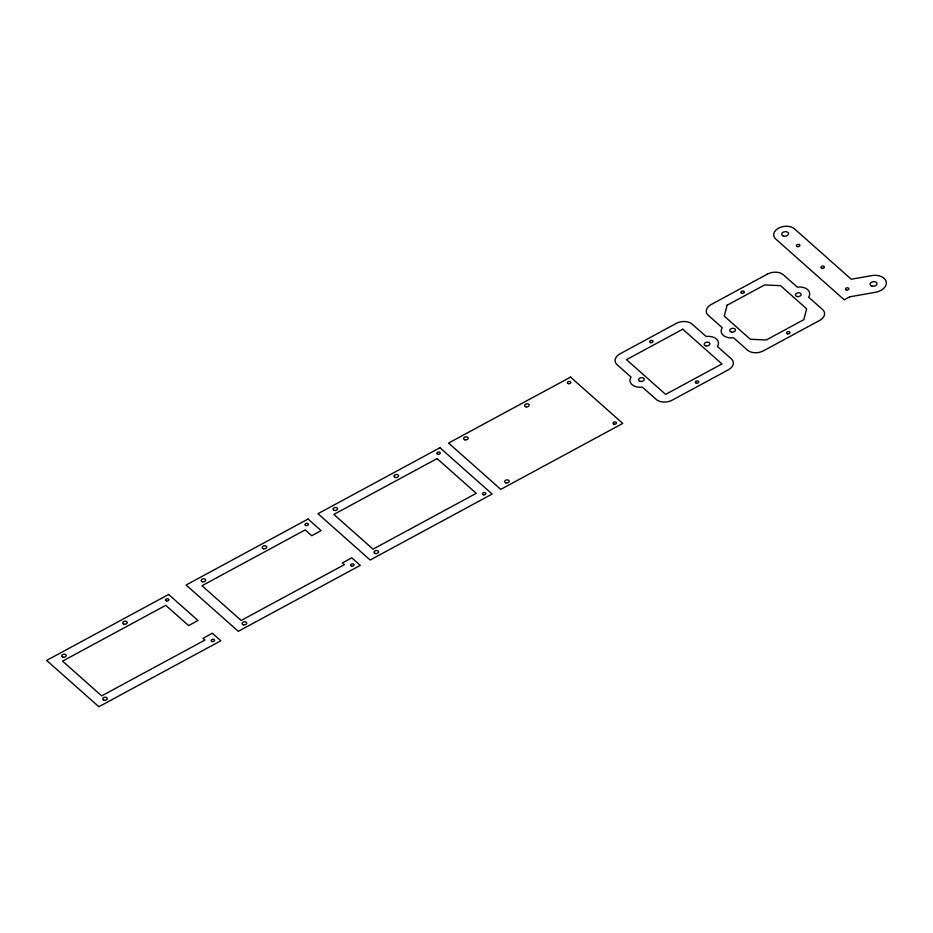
<?xml version="1.0" encoding="UTF-8"?>
<svg xmlns="http://www.w3.org/2000/svg" width="933" height="933" viewBox="0 0 933 933"><rect width="100%" height="100%" fill="white"/><g stroke="black" fill="none" stroke-linecap="round" stroke-linejoin="round"><path stroke-width="1.4" d="M727.087 305.243L724.23 316.112L750.342 339.262L766.25 339.985L803.78 319.681L806.637 308.823L780.524 285.661L764.617 284.95L727.087 305.243M168.628 594.461L46.65 660.424L98.851 706.736L220.829 640.773L212.351 633.25L202.962 638.324L204.922 640.061L101.709 695.878L62.558 661.147L165.771 605.33L188.606 625.588L197.994 620.515L168.628 594.461M308.077 519.051L186.099 585.014L238.312 631.326L360.29 565.363L351.799 557.841L342.423 562.914L344.37 564.652L241.169 620.457L202.006 585.726L305.219 529.909L311.75 535.705L321.127 530.632L308.077 519.051M439.944 447.735L317.966 513.698L370.168 560.01L492.146 494.058L439.944 447.735M570.541 377.107L448.575 443.07L500.776 489.382L622.754 423.419L570.541 377.107M676.262 323.413L619.967 353.864A11.488 7.616 -7.7 0 0 617.11 364.721L631.035 377.072A11.488 7.616 -7.7 0 0 642.336 387.102L656.261 399.464A11.488 7.616 -7.7 0 0 672.168 400.175L728.463 369.725A11.488 7.616 -7.7 0 0 731.32 358.867L717.395 346.516A11.488 7.616 -7.7 0 0 706.094 336.486L692.169 324.136A11.488 7.616 -7.7 0 0 676.262 323.413M767.474 274.08L711.179 304.531A11.488 7.616 -7.7 0 0 708.322 315.389L722.247 327.751A11.488 7.616 -7.7 0 0 733.56 337.769L747.485 350.132A11.488 7.616 -7.7 0 0 763.392 350.843L819.687 320.404A11.488 7.616 -7.7 0 0 822.544 309.534L808.619 297.184A11.488 7.616 -7.7 0 0 797.307 287.154L783.382 274.803A11.488 7.616 -7.7 0 0 767.474 274.08M437.087 458.604L333.874 514.421L373.025 549.152L476.238 493.335L437.087 458.604M682.781 329.209L626.486 359.648L665.649 394.379L721.944 363.94L682.781 329.209M849.8 296.811L844.248 299.808L775.731 239.011A11.488 7.616 -7.7 0 1 778.589 228.153A11.488 7.616 -7.7 0 1 794.496 228.865L851.258 279.224L872.472 275.492A12.887 8.537 -7.7 0 1 886.222 281.731A12.887 8.537 -7.7 0 1 876.274 292.146L849.8 296.811M872.087 286.151A3.44 2.286 -7.7 0 0 876.962 283.515A3.44 2.286 -7.7 0 0 871.585 282.221A3.44 2.286 -7.7 0 0 872.087 286.151M741.863 293.3A1.726 1.143 -7.7 0 0 744.301 291.982A1.726 1.143 -7.7 0 0 741.618 291.329A1.726 1.143 -7.7 0 0 741.863 293.3M821.903 268.319A1.726 1.143 -7.7 0 0 824.34 267.001A1.726 1.143 -7.7 0 0 821.658 266.36A1.726 1.143 -7.7 0 0 821.903 268.319M705.838 345.863A2.869 1.901 -7.7 0 0 709.896 343.659A2.869 1.901 -7.7 0 0 705.418 342.586A2.869 1.901 -7.7 0 0 705.838 345.863M797.062 296.531A2.869 1.901 -7.7 0 0 801.12 294.327A2.869 1.901 -7.7 0 0 796.642 293.254A2.869 1.901 -7.7 0 0 797.062 296.531M787.545 333.816A1.726 1.143 -7.7 0 0 789.983 332.498A1.726 1.143 -7.7 0 0 787.3 331.856A1.726 1.143 -7.7 0 0 787.545 333.816M797.435 246.615A1.726 1.143 -7.7 0 0 799.873 245.297A1.726 1.143 -7.7 0 0 797.19 244.656A1.726 1.143 -7.7 0 0 797.435 246.615M846.383 290.035A1.726 1.143 -7.7 0 0 848.82 288.717A1.726 1.143 -7.7 0 0 846.126 288.075A1.726 1.143 -7.7 0 0 846.383 290.035M696.321 383.148A1.726 1.143 -7.7 0 0 698.759 381.83A1.726 1.143 -7.7 0 0 696.076 381.189A1.726 1.143 -7.7 0 0 696.321 383.148M640.166 381.375A2.869 1.901 -7.7 0 0 644.225 379.183A2.869 1.901 -7.7 0 0 639.746 378.11A2.869 1.901 -7.7 0 0 640.166 381.375M783.65 236.131A3.44 2.286 -7.7 0 0 788.525 233.495A3.44 2.286 -7.7 0 0 783.16 232.2A3.44 2.286 -7.7 0 0 783.65 236.131M650.651 342.621A1.726 1.143 -7.7 0 0 653.088 341.303A1.726 1.143 -7.7 0 0 650.394 340.662A1.726 1.143 -7.7 0 0 650.651 342.621M731.379 332.043A2.869 1.901 -7.7 0 0 735.437 329.85A2.869 1.901 -7.7 0 0 730.959 328.778A2.869 1.901 -7.7 0 0 731.379 332.043M464.937 439.816A2.298 1.528 -7.7 0 0 468.179 438.055A2.298 1.528 -7.7 0 0 464.599 437.192A2.298 1.528 -7.7 0 0 464.937 439.816M505.919 482.874A2.298 1.528 -7.7 0 0 509.173 481.113A2.298 1.528 -7.7 0 0 505.593 480.262A2.298 1.528 -7.7 0 0 505.919 482.874M525.92 406.835A2.298 1.528 -7.7 0 0 529.174 405.074A2.298 1.528 -7.7 0 0 525.582 404.211A2.298 1.528 -7.7 0 0 525.92 406.835M614.066 424.165A1.726 1.143 -7.7 0 0 616.503 422.836A1.726 1.143 -7.7 0 0 613.821 422.194A1.726 1.143 -7.7 0 0 614.066 424.165M568.384 383.638A1.726 1.143 -7.7 0 0 570.821 382.32A1.726 1.143 -7.7 0 0 568.139 381.667A1.726 1.143 -7.7 0 0 568.384 383.638M395.312 477.463A2.298 1.528 -7.7 0 0 398.566 475.702A2.298 1.528 -7.7 0 0 394.986 474.85A2.298 1.528 -7.7 0 0 395.312 477.463M334.329 510.444A2.298 1.528 -7.7 0 0 337.583 508.683A2.298 1.528 -7.7 0 0 334.002 507.832A2.298 1.528 -7.7 0 0 334.329 510.444M375.323 553.502A2.298 1.528 -7.7 0 0 378.565 551.741A2.298 1.528 -7.7 0 0 374.984 550.89A2.298 1.528 -7.7 0 0 375.323 553.502M437.787 454.266A1.726 1.143 -7.7 0 0 440.224 452.948A1.726 1.143 -7.7 0 0 437.53 452.307A1.726 1.143 -7.7 0 0 437.787 454.266M483.457 494.793A1.726 1.143 -7.7 0 0 485.895 493.475A1.726 1.143 -7.7 0 0 483.212 492.822A1.726 1.143 -7.7 0 0 483.457 494.793M243.455 624.818A2.298 1.528 -7.7 0 0 246.709 623.057A2.298 1.528 -7.7 0 0 243.128 622.194A2.298 1.528 -7.7 0 0 243.455 624.818M202.473 581.749A2.298 1.528 -7.7 0 0 205.715 579.999A2.298 1.528 -7.7 0 0 202.134 579.136A2.298 1.528 -7.7 0 0 202.473 581.749M263.456 548.767A2.298 1.528 -7.7 0 0 266.71 547.018A2.298 1.528 -7.7 0 0 263.118 546.155A2.298 1.528 -7.7 0 0 263.456 548.767M305.919 525.571A1.726 1.143 -7.7 0 0 308.356 524.253A1.726 1.143 -7.7 0 0 305.674 523.611A1.726 1.143 -7.7 0 0 305.919 525.571M351.601 566.098A1.726 1.143 -7.7 0 0 354.039 564.78A1.726 1.143 -7.7 0 0 351.356 564.138A1.726 1.143 -7.7 0 0 351.601 566.098M104.006 700.228A2.298 1.528 -7.7 0 0 107.248 698.467A2.298 1.528 -7.7 0 0 103.668 697.616A2.298 1.528 -7.7 0 0 104.006 700.228M63.012 657.17A2.298 1.528 -7.7 0 0 66.266 655.409A2.298 1.528 -7.7 0 0 62.686 654.546A2.298 1.528 -7.7 0 0 63.012 657.17M123.996 624.189A2.298 1.528 -7.7 0 0 127.25 622.428A2.298 1.528 -7.7 0 0 123.669 621.576A2.298 1.528 -7.7 0 0 123.996 624.189M166.471 600.992A1.726 1.143 -7.7 0 0 168.908 599.674A1.726 1.143 -7.7 0 0 166.214 599.033A1.726 1.143 -7.7 0 0 166.471 600.992M212.153 641.519A1.726 1.143 -7.7 0 0 214.59 640.201A1.726 1.143 -7.7 0 0 211.896 639.548A1.726 1.143 -7.7 0 0 212.153 641.519"/></g></svg>
